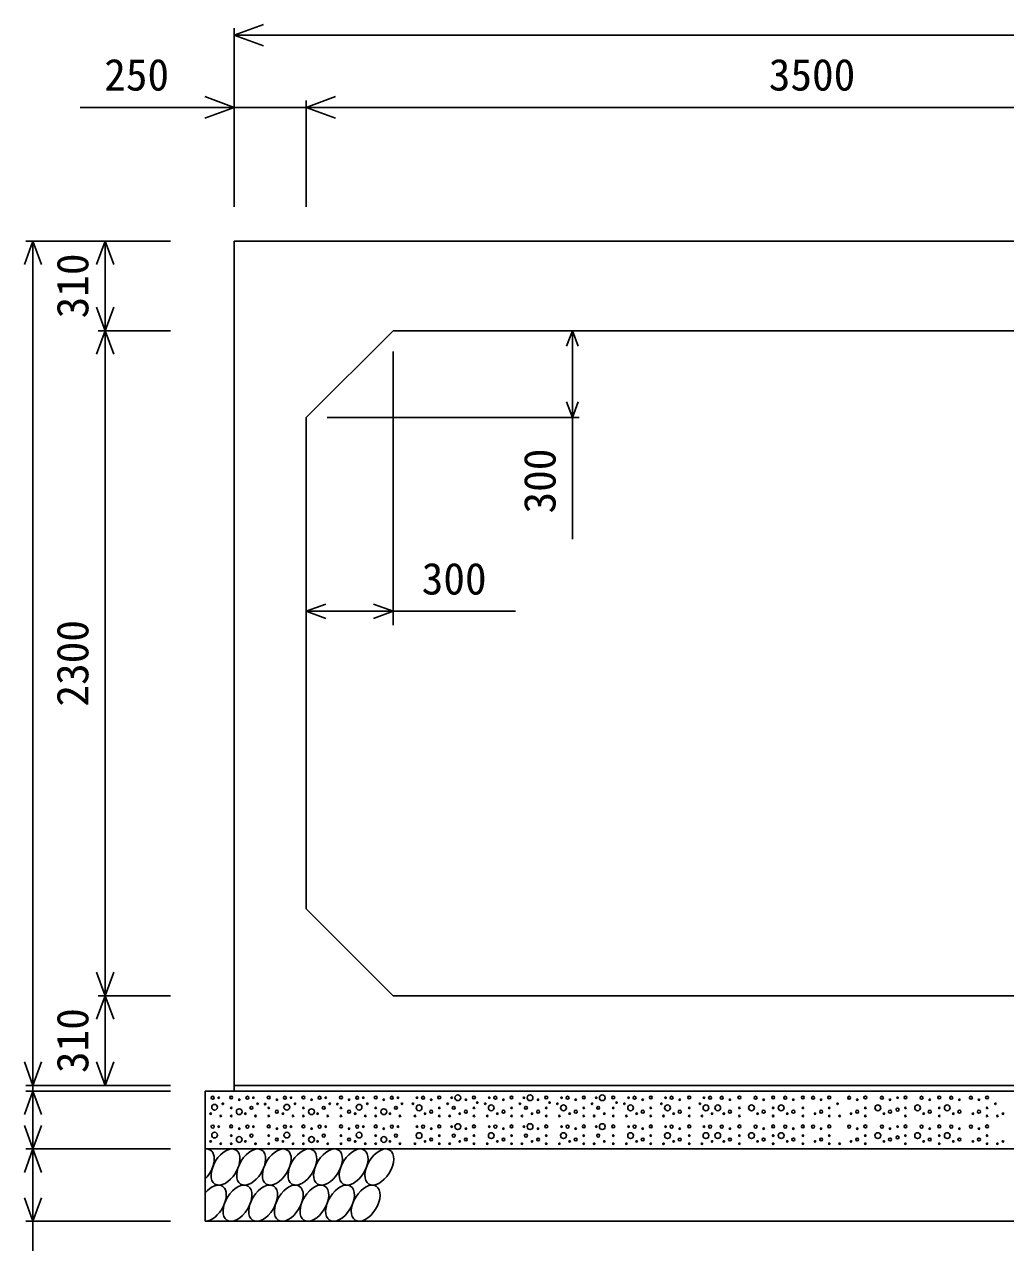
# Model space of a CAD drawing. Units: millimetres, scale not verified. Extents: x -100800 to 100800, y -35640 to 35640.
# Drawn here: x 75634 to 79029, y -21674 to -17460 of the extents above; entities that cross this region are included whole.
import ezdxf
from ezdxf.enums import TextEntityAlignment as Align

# ---------------------------------------------------------------- set-up
doc = ezdxf.new("R2010")
doc.units = ezdxf.units.MM
doc.header["$LTSCALE"] = 120
for name, color, linetype, lineweight in [('0-0_DIM', 7, 'Continuous', 25), ('0-2_HATCH', 6, 'Continuous', 25), ('0-5_OUTLINE', 3, 'Continuous', 25)]:
    doc.layers.add(name, color=color, linetype=linetype, lineweight=lineweight)
doc.styles.add('ＭＳ ゴシック', font='')
doc.styles.get('ＭＳ ゴシック').set_extended_font_data('MS Gothic')

msp = doc.modelspace()

# ---------------------------------------------------------------- linework, layer by layer
at = {"layer": '0-0_DIM'}
for p, q in [((76359.1, -17473.4), (76359.1, -18092)), ((76359.1, -17497.4), (80359.1, -17497.4)), ((76609.1, -17723.4), (76609.1, -18092)), ((75826.4, -17747.4), (76359.1, -17747.4)), ((75639, -18209.7), (76139.1, -18209.7)), ((75663, -18209.7), (75663, -21129.7)), ((75913, -18209.7), (75913, -18519.7)), ((75889, -18519.7), (76139.1, -18519.7)), ((75913, -20819.7), (75913, -18519.7)), ((77529.5, -18519.7), (77529.5, -18819.7)), ((76909.1, -18591.7), (76909.1, -19538.3)), ((76681.1, -18819.7), (77553.5, -18819.7)), ((77529.5, -19240.5), (77529.5, -18819.7)), ((76609.1, -19490.3), (76909.1, -19490.3)), ((77333.2, -19490.3), (76909.1, -19490.3)), ((75889, -20819.7), (76139.1, -20819.7)), ((75913, -20819.7), (75913, -21129.7)), ((75639, -21129.7), (76139.1, -21129.7)), ((75639, -21149.7), (76139.1, -21149.7)), ((75663, -21129.7), (75663, -21149.7)), ((75663, -21349.7), (75663, -21149.7)), ((75639, -21349.7), (76139.1, -21349.7)), ((75663, -21349.7), (75663, -21599.7)), ((75639, -21599.7), (76139.1, -21599.7)), ((75663, -21921.8), (75663, -21599.7))]:
    msp.add_line(p, q, dxfattribs=at)
for points in [[(76460.6, -17534.3), (76359.1, -17497.4), (76460.6, -17460.4)], [(76257.6, -17784.3), (76359.1, -17747.4), (76257.6, -17710.4)], [(76710.6, -17784.3), (76609.1, -17747.4), (76710.6, -17710.4)], [(76359.1, -17747.4), (76609.1, -17747.4), (80109.1, -17747.4), (80359.1, -17747.4)], [(75692.6, -18290.9), (75663, -18209.7), (75633.5, -18290.9)], [(75942.6, -18290.9), (75913, -18209.7), (75883.5, -18290.9)], [(75942.6, -18438.5), (75913, -18519.7), (75883.5, -18438.5)], [(75942.6, -18600.9), (75913, -18519.7), (75883.5, -18600.9)], [(77509.8, -18573.8), (77529.5, -18519.7), (77549.2, -18573.8)], [(77509.8, -18765.6), (77529.5, -18819.7), (77549.2, -18765.6)], [(76676.8, -19465.7), (76609.1, -19490.3), (76676.8, -19515)], [(76841.4, -19465.7), (76909.1, -19490.3), (76841.4, -19515)], [(75942.6, -20738.5), (75913, -20819.7), (75883.5, -20738.5)], [(75942.6, -20900.9), (75913, -20819.7), (75883.5, -20900.9)], [(75692.6, -21048.5), (75663, -21129.7), (75633.5, -21048.5)], [(75942.6, -21048.5), (75913, -21129.7), (75883.5, -21048.5)], [(75692.6, -21230.9), (75663, -21149.7), (75633.5, -21230.9)], [(75692.6, -21268.5), (75663, -21349.7), (75633.5, -21268.5)], [(75692.6, -21430.9), (75663, -21349.7), (75633.5, -21430.9)], [(75692.6, -21518.5), (75663, -21599.7), (75633.5, -21518.5)]]:
    msp.add_lwpolyline(points, dxfattribs=at)
at = {"layer": '0-2_HATCH'}
for centre, radius in [((76285.1, -21172.5), 5), ((76306.2, -21172.5), 2.5), ((76320.2, -21193.5), 2.5), ((76349.1, -21171.6), 5), ((76377.1, -21179.5), 2.5), ((76405.1, -21172.5), 5), ((76426.2, -21172.5), 2.5), ((76440.2, -21193.5), 2.5), ((76466.7, -21194.4), 2.5), ((76479.1, -21171.6), 5), ((76507.1, -21179.5), 2.5), ((76535.1, -21172.5), 5), ((76556.2, -21172.5), 2.5), ((76570.2, -21193.5), 2.5), ((76599.1, -21171.6), 5), ((76627.1, -21179.5), 2.5), ((76655.1, -21172.5), 5), ((76676.2, -21172.5), 2.5), ((76690.2, -21193.5), 2.5), ((76716.7, -21194.4), 2.5), ((76729.1, -21171.6), 5), ((76757.1, -21179.5), 2.5), ((76785.1, -21172.5), 5), ((76806.2, -21172.5), 2.5), ((76820.2, -21193.5), 2.5), ((76849.1, -21171.6), 5), ((76877.1, -21179.5), 2.5), ((76905.1, -21172.5), 5), ((76926.2, -21172.5), 2.5), ((76940.2, -21193.5), 2.5), ((76978, -21193.5), 2.5), ((76992, -21172.5), 2.5), ((77013.1, -21172.5), 5), ((77041.1, -21179.5), 2.5), ((77069.1, -21171.6), 5), ((77098, -21193.5), 2.5), ((77112, -21172.5), 2.5), ((77133.1, -21172.5), 10), ((77161.1, -21179.5), 2.5), ((77189.1, -21171.6), 5), ((77200.5, -21189.2), 2.5), ((77228, -21193.5), 2.5), ((77242, -21172.5), 2.5), ((77263.1, -21172.5), 5), ((77291.1, -21179.5), 2.5), ((77319.1, -21171.6), 5), ((77348, -21193.5), 2.5), ((77362, -21172.5), 2.5), ((77383.1, -21172.5), 10), ((77411.1, -21179.5), 2.5), ((77439.1, -21171.6), 5), ((77450.5, -21189.2), 2.5), ((77478, -21193.5), 2.5), ((77492, -21172.5), 2.5), ((77513.1, -21172.5), 5), ((77541.1, -21179.5), 2.5), ((77569.1, -21171.6), 5), ((77598, -21193.5), 2.5), ((77612, -21172.5), 2.5), ((77633.1, -21172.5), 10), ((77671, -21171.6), 5), ((77682.3, -21189.2), 2.5), ((77709.8, -21193.5), 2.5), ((77723.9, -21172.5), 2.5), ((77744.9, -21172.5), 5), ((77772.9, -21179.5), 2.5), ((77801, -21171.6), 5), ((77837.9, -21193.5), 2.5), ((77851.9, -21172.5), 2.5), ((77872.9, -21172.5), 5), ((77901, -21179.5), 2.5), ((77933.9, -21171.6), 5), ((77970.8, -21193.5), 2.5), ((77984.8, -21172.5), 2.5), ((78005.9, -21172.5), 5), ((78046.5, -21172.5), 5), ((78074.6, -21179.5), 2.5), ((78107.5, -21171.6), 5), ((78163.4, -21172.5), 5), ((78191.4, -21179.5), 2.5), ((78224.3, -21171.6), 5), ((78266.1, -21172.5), 5), ((78294.1, -21179.5), 2.5), ((78327, -21171.6), 5), ((78362.3, -21172.5), 5), ((78390.3, -21179.5), 2.5), ((78418.4, -21171.6), 5), ((78447.2, -21193.5), 2.5), ((78487.1, -21172.5), 5), ((78515.1, -21179.5), 2.5), ((78543.2, -21171.6), 5), ((78600.5, -21172.5), 5), ((78628.6, -21179.5), 2.5), ((78654.7, -21172.5), 2.5), ((78682, -21171.6), 5), ((78737.9, -21172.5), 5), ((78766, -21179.5), 2.5), ((78798.9, -21171.6), 5), ((78840.6, -21172.5), 5), ((78868.7, -21179.5), 2.5), ((78908.4, -21172.5), 5), ((78936.4, -21179.5), 2.5), ((78964.5, -21171.6), 5), ((78993.4, -21193.5), 2.5), ((76278.1, -21227.7), 2.5), ((76291.7, -21205.5), 10), ((76313.2, -21235.6), 2.5), ((76349.1, -21207.5), 2.5), ((76349.1, -21235.6), 2.5), ((76377.1, -21220.7), 10), ((76398.1, -21227.7), 2.5), ((76419.2, -21207.5), 5), ((76433.2, -21235.6), 2.5), ((76479.1, -21207.5), 2.5), ((76479.1, -21235.6), 2.5), ((76507.1, -21220.7), 5), ((76528.1, -21227.7), 2.5), ((76541.7, -21205.5), 10), ((76563.2, -21235.6), 2.5), ((76599.1, -21207.5), 2.5), ((76599.1, -21235.6), 2.5), ((76627.1, -21220.7), 10), ((76648.1, -21227.7), 2.5), ((76669.2, -21207.5), 5), ((76683.2, -21235.6), 2.5), ((76729.1, -21207.5), 2.5), ((76729.1, -21235.6), 2.5), ((76757.1, -21220.7), 5), ((76778.1, -21227.7), 2.5), ((76791.7, -21205.5), 10), ((76813.2, -21235.6), 2.5), ((76849.1, -21207.5), 2.5), ((76849.1, -21235.6), 2.5), ((76877.1, -21220.7), 10), ((76898.1, -21227.7), 2.5), ((76919.2, -21207.5), 5), ((76933.2, -21235.6), 2.5), ((76985, -21235.6), 2.5), ((76999, -21207.5), 10), ((77020.1, -21227.7), 2.5), ((77041.1, -21220.7), 5), ((77069.1, -21207.5), 2.5), ((77069.1, -21235.6), 2.5), ((77105, -21235.6), 2.5), ((77119, -21207.5), 5), ((77140.1, -21227.7), 2.5), ((77161.1, -21220.7), 5), ((77189.1, -21207.5), 2.5), ((77189.1, -21235.6), 2.5), ((77235, -21235.6), 2.5), ((77249, -21207.5), 10), ((77270.1, -21227.7), 2.5), ((77291.1, -21220.7), 5), ((77319.1, -21207.5), 2.5), ((77319.1, -21235.6), 2.5), ((77355, -21235.6), 2.5), ((77369, -21207.5), 5), ((77390.1, -21227.7), 2.5), ((77411.1, -21220.7), 5), ((77439.1, -21207.5), 2.5), ((77439.1, -21235.6), 2.5), ((77485, -21235.6), 2.5), ((77499, -21207.5), 10), ((77520.1, -21227.7), 2.5), ((77541.1, -21220.7), 5), ((77569.1, -21207.5), 2.5), ((77569.1, -21235.6), 2.5), ((77605, -21235.6), 2.5), ((77619, -21207.5), 5), ((77640.1, -21227.7), 2.5), ((77671, -21207.5), 2.5), ((77671, -21235.6), 2.5), ((77716.8, -21235.6), 2.5), ((77730.9, -21207.5), 10), ((77751.9, -21227.7), 2.5), ((77772.9, -21220.7), 5), ((77801, -21207.5), 2.5), ((77801, -21235.6), 2.5), ((77844.9, -21235.6), 2.5), ((77858.9, -21207.5), 10), ((77880, -21227.7), 2.5), ((77901, -21220.7), 5), ((77933.9, -21207.5), 2.5), ((77933.9, -21235.6), 2.5), ((77977.8, -21235.6), 2.5), ((77991.9, -21207.5), 10), ((78012.9, -21227.7), 2.5), ((78032.5, -21207.5), 10), ((78053.6, -21227.7), 2.5), ((78074.6, -21220.7), 5), ((78107.5, -21207.5), 2.5), ((78107.5, -21235.6), 2.5), ((78149.4, -21207.5), 10), ((78170.4, -21227.7), 2.5), ((78191.4, -21220.7), 5), ((78224.3, -21207.5), 2.5), ((78224.3, -21235.6), 2.5), ((78252.1, -21207.5), 10), ((78273.1, -21227.7), 2.5), ((78294.1, -21220.7), 5), ((78327, -21207.5), 2.5), ((78327, -21235.6), 2.5), ((78369.3, -21227.7), 2.5), ((78390.3, -21220.7), 5), ((78418.4, -21207.5), 2.5), ((78418.4, -21235.6), 2.5), ((78454.2, -21235.6), 2.5), ((78494.1, -21227.7), 2.5), ((78515.1, -21220.7), 5), ((78543.2, -21207.5), 2.5), ((78543.2, -21235.6), 2.5), ((78586.5, -21207.5), 10), ((78607.5, -21227.7), 2.5), ((78628.6, -21220.7), 5), ((78654.7, -21213.7), 5), ((78682, -21207.5), 2.5), ((78682, -21235.6), 2.5), ((78723.9, -21207.5), 10), ((78745, -21227.7), 2.5), ((78766, -21220.7), 5), ((78798.9, -21207.5), 2.5), ((78798.9, -21235.6), 2.5), ((78826.6, -21207.5), 10), ((78847.6, -21227.7), 2.5), ((78868.7, -21220.7), 5), ((78915.4, -21227.7), 2.5), ((78936.4, -21220.7), 5), ((78964.5, -21207.5), 2.5), ((78964.5, -21235.6), 2.5), ((79000.4, -21235.6), 2.5), ((79019.4, -21227.7), 2.5), ((76285.1, -21272.5), 5), ((76306.2, -21272.5), 2.5), ((76349.1, -21271.6), 5), ((76405.1, -21272.5), 5), ((76426.2, -21272.5), 2.5), ((76479.1, -21271.6), 5), ((76535.1, -21272.5), 5), ((76556.2, -21272.5), 2.5), ((76599.1, -21271.6), 5), ((76655.1, -21272.5), 5), ((76676.2, -21272.5), 2.5), ((76729.1, -21271.6), 5), ((76785.1, -21272.5), 5), ((76806.2, -21272.5), 2.5), ((76849.1, -21271.6), 5), ((76905.1, -21272.5), 5), ((76926.2, -21272.5), 2.5), ((76992, -21272.5), 2.5), ((77013.1, -21272.5), 5), ((77069.1, -21271.6), 5), ((77112, -21272.5), 2.5), ((77133.1, -21272.5), 10), ((77189.1, -21271.6), 5), ((77242, -21272.5), 2.5), ((77263.1, -21272.5), 5), ((77319.1, -21271.6), 5), ((77362, -21272.5), 2.5), ((77383.1, -21272.5), 10), ((77439.1, -21271.6), 5), ((77492, -21272.5), 2.5), ((77513.1, -21272.5), 5), ((77569.1, -21271.6), 5), ((77612, -21272.5), 2.5), ((77633.1, -21272.5), 10), ((77671, -21271.6), 5), ((77723.9, -21272.5), 2.5), ((77744.9, -21272.5), 5), ((77801, -21271.6), 5), ((77851.9, -21272.5), 2.5), ((77872.9, -21272.5), 5), ((77933.9, -21271.6), 5), ((77984.8, -21272.5), 2.5), ((78005.9, -21272.5), 5), ((78046.5, -21272.5), 5), ((78107.5, -21271.6), 5), ((78163.4, -21272.5), 5), ((78224.3, -21271.6), 5), ((78266.1, -21272.5), 5), ((78327, -21271.6), 5), ((78362.3, -21272.5), 5), ((78418.4, -21271.6), 5), ((78487.1, -21272.5), 5), ((78543.2, -21271.6), 5), ((78600.5, -21272.5), 5), ((78654.7, -21272.5), 2.5), ((78682, -21271.6), 5), ((78737.9, -21272.5), 5), ((78798.9, -21271.6), 5), ((78840.6, -21272.5), 5), ((78908.4, -21272.5), 5), ((78964.5, -21271.6), 5), ((76291.7, -21301.6), 10), ((76349.1, -21303.6), 2.5), ((76377.1, -21316.8), 10), ((76377.1, -21279.5), 2.5), ((76419.2, -21303.6), 5), ((76479.1, -21303.6), 2.5), ((76507.1, -21316.8), 5), ((76507.1, -21279.5), 2.5), ((76541.7, -21301.6), 10), ((76599.1, -21303.6), 2.5), ((76627.1, -21316.8), 10), ((76627.1, -21279.5), 2.5), ((76669.2, -21303.6), 5), ((76729.1, -21303.6), 2.5), ((76757.1, -21316.8), 5), ((76757.1, -21279.5), 2.5), ((76791.7, -21301.6), 10), ((76849.1, -21303.6), 2.5), ((76877.1, -21316.8), 10), ((76877.1, -21279.5), 2.5), ((76919.2, -21303.6), 5), ((76999, -21303.6), 10), ((77041.1, -21316.8), 5), ((77041.1, -21279.5), 2.5), ((77069.1, -21303.6), 2.5), ((77119, -21303.6), 5), ((77161.1, -21316.8), 5), ((77161.1, -21279.5), 2.5), ((77189.1, -21303.6), 2.5), ((77249, -21303.6), 10), ((77291.1, -21316.8), 5), ((77291.1, -21279.5), 2.5), ((77319.1, -21303.6), 2.5), ((77369, -21303.6), 5), ((77411.1, -21316.8), 5), ((77411.1, -21279.5), 2.5), ((77439.1, -21303.6), 2.5), ((77499, -21303.6), 10), ((77541.1, -21316.8), 5), ((77541.1, -21279.5), 2.5), ((77569.1, -21303.6), 2.5), ((77619, -21303.6), 5), ((77671, -21303.6), 2.5), ((77730.9, -21303.6), 10), ((77772.9, -21316.8), 5), ((77772.9, -21279.5), 2.5), ((77801, -21303.6), 2.5), ((77858.9, -21303.6), 10), ((77901, -21316.8), 5), ((77901, -21279.5), 2.5), ((77933.9, -21303.6), 2.5), ((77991.9, -21303.6), 10), ((78032.5, -21303.6), 10), ((78074.6, -21316.8), 5), ((78074.6, -21279.5), 2.5), ((78107.5, -21303.6), 2.5), ((78149.4, -21303.6), 10), ((78191.4, -21316.8), 5), ((78191.4, -21279.5), 2.5), ((78224.3, -21303.6), 2.5), ((78252.1, -21303.6), 10), ((78294.1, -21316.8), 5), ((78294.1, -21279.5), 2.5), ((78327, -21303.6), 2.5), ((78390.3, -21316.8), 5), ((78390.3, -21279.5), 2.5), ((78418.4, -21303.6), 2.5), ((78515.1, -21316.8), 5), ((78515.1, -21279.5), 2.5), ((78543.2, -21303.6), 2.5), ((78586.5, -21303.6), 10), ((78628.6, -21316.8), 5), ((78628.6, -21279.5), 2.5), ((78654.7, -21309.8), 5), ((78682, -21303.6), 2.5), ((78723.9, -21303.6), 10), ((78766, -21316.8), 5), ((78766, -21279.5), 2.5), ((78798.9, -21303.6), 2.5), ((78826.6, -21303.6), 10), ((78868.7, -21316.8), 5), ((78868.7, -21279.5), 2.5), ((78936.4, -21316.8), 5), ((78936.4, -21279.5), 2.5), ((78964.5, -21303.6), 2.5), ((76278.1, -21323.8), 2.5), ((76313.2, -21331.6), 2.5), ((76349.1, -21331.6), 2.5), ((76398.1, -21323.8), 2.5), ((76433.2, -21331.6), 2.5), ((76479.1, -21331.6), 2.5), ((76528.1, -21323.8), 2.5), ((76563.2, -21331.6), 2.5), ((76599.1, -21331.6), 2.5), ((76648.1, -21323.8), 2.5), ((76683.2, -21331.6), 2.5), ((76729.1, -21331.6), 2.5), ((76778.1, -21323.8), 2.5), ((76813.2, -21331.6), 2.5), ((76849.1, -21331.6), 2.5), ((76898.1, -21323.8), 2.5), ((76933.2, -21331.6), 2.5), ((76985, -21331.6), 2.5), ((77020.1, -21323.8), 2.5), ((77069.1, -21331.6), 2.5), ((77105, -21331.6), 2.5), ((77140.1, -21323.8), 2.5), ((77189.1, -21331.6), 2.5), ((77235, -21331.6), 2.5), ((77270.1, -21323.8), 2.5), ((77319.1, -21331.6), 2.5), ((77355, -21331.6), 2.5), ((77390.1, -21323.8), 2.5), ((77439.1, -21331.6), 2.5), ((77485, -21331.6), 2.5), ((77520.1, -21323.8), 2.5), ((77569.1, -21331.6), 2.5), ((77605, -21331.6), 2.5), ((77640.1, -21323.8), 2.5), ((77671, -21331.6), 2.5), ((77716.8, -21331.6), 2.5), ((77751.9, -21323.8), 2.5), ((77801, -21331.6), 2.5), ((77844.9, -21331.6), 2.5), ((77880, -21323.8), 2.5), ((77933.9, -21331.6), 2.5), ((77977.8, -21331.6), 2.5), ((78012.9, -21323.8), 2.5), ((78053.6, -21323.8), 2.5), ((78107.5, -21331.6), 2.5), ((78170.4, -21323.8), 2.5), ((78224.3, -21331.6), 2.5), ((78273.1, -21323.8), 2.5), ((78327, -21331.6), 2.5), ((78369.3, -21323.8), 2.5), ((78418.4, -21331.6), 2.5), ((78454.2, -21331.6), 2.5), ((78494.1, -21323.8), 2.5), ((78543.2, -21331.6), 2.5), ((78607.5, -21323.8), 2.5), ((78682, -21331.6), 2.5), ((78745, -21323.8), 2.5), ((78798.9, -21331.6), 2.5), ((78847.6, -21323.8), 2.5), ((78915.4, -21323.8), 2.5), ((78964.5, -21331.6), 2.5), ((79000.4, -21331.6), 2.5), ((79019.4, -21323.8), 2.5)]:
    msp.add_circle(centre, radius, dxfattribs=at)
for centre, start_param, end_param in [((76240.8, -21412.2), 4.335544, 6.724593), ((76282.3, -21537.2), 3.496422, 7.58605)]:
    msp.add_ellipse(centre, major_axis=(36.4, 58.9), ratio=0.5792, start_param=start_param, end_param=end_param, dxfattribs=at)
for centre in [(76329.5, -21412.2), (76418.2, -21412.2), (76506.9, -21412.2), (76595.6, -21412.2), (76684.3, -21412.2), (76773, -21412.2), (76861.6, -21412.2), (76371, -21537.2), (76459.7, -21537.2), (76548.4, -21537.2), (76637.1, -21537.2), (76725.8, -21537.2), (76814.5, -21537.2)]:
    msp.add_ellipse(centre, major_axis=(36.4, 58.9), ratio=0.5792, dxfattribs=at)
at = {"layer": '0-5_OUTLINE'}
for p, q in [((76359.1, -21149.7), (76359.1, -18209.7)), ((76909.1, -18519.7), (76609.1, -18819.7)), ((76909.1, -18519.7), (79809.1, -18519.7)), ((76609.1, -20519.7), (76609.1, -18819.7)), ((76609.1, -20519.7), (76909.1, -20819.7)), ((79809.1, -20819.7), (76909.1, -20819.7)), ((76259.1, -21149.7), (76259.1, -21599.7)), ((76259.1, -21149.7), (80459.1, -21149.7)), ((80359.1, -21129.7), (76359.1, -21129.7)), ((76259.1, -21349.7), (80459.1, -21349.7)), ((76259.1, -21599.7), (80459.1, -21599.7))]:
    msp.add_line(p, q, dxfattribs=at)
msp.add_lwpolyline([(76359.1, -18209.7), (80359.1, -18209.7), (80359.1, -21149.7)], dxfattribs=at)

# ---------------------------------------------------------------- texts
at = {"layer": '0-0_DIM', "style": 'ＭＳ ゴシック'}
for s, p in [('250', (75909.8, -17722.4)), ('3500', (78209.1, -17722.4)), ('300', (77008.3, -19465.3))]:
    msp.add_text(s, height=110, dxfattribs=at).set_placement(p, align=Align.BOTTOM_LEFT)
for s, p in [('310', (75888, -18477.2)), ('300', (77504.5, -19152)), ('2300', (75888, -19819.7)), ('310', (75888, -21087.2))]:
    msp.add_text(s, height=110, rotation=90, dxfattribs=at).set_placement(p, align=Align.BOTTOM_LEFT)

doc.saveas('drawing.dxf')
